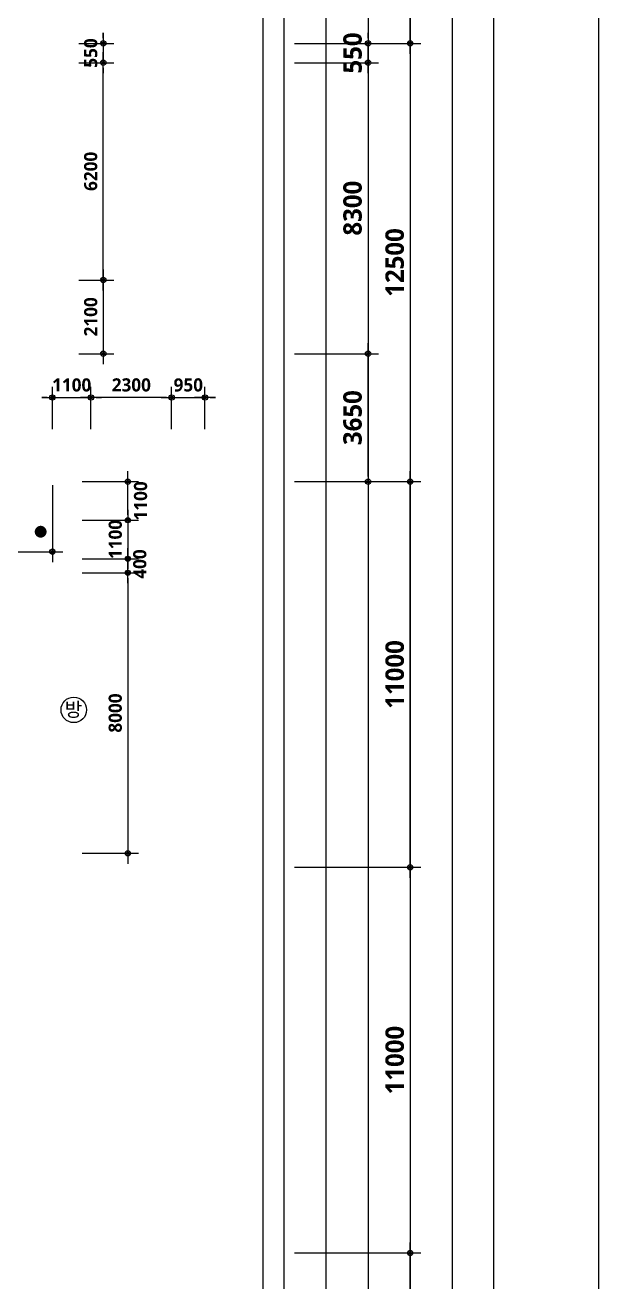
# Model space of a CAD drawing. Header units: millimetres. Extents: x -63924 to 190228206, y 0 to 456875599.
# Drawn here: x 72743 to 89100, y 49025 to 84871 of the extents above; entities that cross this region are included whole.
import ezdxf
from ezdxf.enums import TextEntityAlignment as Align

# ---------------------------------------------------------------- set-up
doc = ezdxf.new("R2010")
doc.units = ezdxf.units.MM
doc.header["$LTSCALE"] = 150
doc.header["$MEASUREMENT"] = 0
doc.header["$PDSIZE"] = -10
doc.layers.get('0').update_dxf_attribs({"linetype": 'CONTINUOUS'})
doc.layers.get('Defpoints').update_dxf_attribs({"color": 153, "linetype": 'CONTINUOUS'})
for name, color, linetype in [('A-ANNO-DIM', 4, 'CONTINUOUS'), ('A-ANNO-SYMB', 7, 'CONTINUOUS'), ('A-ANNO-TITL', 7, 'CONTINUOUS'), ('A-FLOR-MARK-ARCH', 1, 'CONTINUOUS'), ('A-ST-AXIS-DIM', 7, 'CONTINUOUS')]:
    doc.layers.add(name, color=color, linetype=linetype)
for name, color, linetype, plot in [('Defpoint', 161, 'CONTINUOUS', False), ('G(그리드1)', 185, 'CONTINUOUS', False), ('G(그리드2)', 235, 'CONTINUOUS', False)]:
    doc.layers.add(name, color=color, linetype=linetype, plot=plot)
doc.styles.add('2020음성 1차', font='')
doc.styles.add('SH_대대리576', font='')
doc.styles.get('2020음성 1차').set_extended_font_data('NanumGothic', bold=True)
doc.styles.get('SH_대대리576').set_extended_font_data('NanumGothic', bold=True)
doc.dimstyles.new('SHP 300', dxfattribs={"dimscale": 150, "dimtxt": 3.5, "dimasz": 1, "dimexe": 2, "dimexo": 2, "dimgap": 1, "dimtad": 1, "dimdec": 0, "dimzin": 0, "dimdsep": 46, "dimtxsty": 'SH_대대리576', "dimblk": 'DIMDOT', "dimcen": 0.09, "dimclrt": 3, "dimadec": 0, "dimazin": 1, "dimtfac": 1, "dimtdec": 0, "dimtix": 1, "dimtmove": 2, "dimatfit": 0, "dimldrblk": 'DIMDOT', "dimfxl": 1, "dimtolj": 1, "dimtzin": 0, "dimarcsym": 0})
doc.dimstyles.new('SHP300내부', dxfattribs={"dimscale": 150, "dimtxt": 2.5, "dimasz": 1, "dimexe": 2, "dimexo": 2, "dimgap": 1, "dimtad": 1, "dimdec": 0, "dimzin": 0, "dimdsep": 46, "dimtxsty": 'SH_대대리576', "dimblk": 'DIMDOT', "dimcen": 0.09, "dimclrd": 256, "dimclre": 256, "dimclrt": 3, "dimadec": 0, "dimazin": 1, "dimtfac": 1, "dimtdec": 0, "dimtix": 1, "dimtmove": 2, "dimatfit": 0, "dimldrblk": 'DIMDOT', "dimfxl": 1, "dimtolj": 1, "dimtzin": 0, "dimlwd": -1, "dimlwe": -1, "dimarcsym": 0})

# ---------------------------------------------------------------- blocks, each defined once
blk = doc.blocks.new('DIMDOT')
at = {"color": 0}
blk.add_line((-2, 0), (2, 0), dxfattribs=at)
for radius in [0.5, 0.25]:
    blk.add_circle((0, 0), radius, dxfattribs=at)
blk = doc.blocks.new('*D166')
at = {"layer": 'A-ANNO-DIM', "transparency": 16777216}
for p, q in [((73370, 74250), (73220, 74250)), ((73520, 73350), (73520, 74550)), ((73520, 74250), (74620, 74250)), ((74620, 73350), (74620, 74550)), ((74770, 74250), (74920, 74250))]:
    blk.add_line(p, q, dxfattribs=at)
at = {"layer": 'Defpoints', "color": 0, "transparency": 16777216}
for p in [(74620, 74250), (73520, 73050), (74620, 73050)]:
    blk.add_point(p, dxfattribs=at)
at = {"layer": 'A-ANNO-DIM', "linetype": 'ByBlock', "transparency": 16777216, "xscale": 150, "yscale": 150, "zscale": 150}
blk.add_blockref('DIMDOT', (73520, 74250), dxfattribs=at)
at = {"layer": 'A-ANNO-DIM', "linetype": 'ByBlock', "transparency": 16777216, "xscale": 150, "yscale": 150, "zscale": 150, "rotation": 180}
blk.add_blockref('DIMDOT', (74620, 74250), dxfattribs=at)
at = {"layer": 'A-ANNO-DIM', "color": 3, "transparency": 16777216, "insert": (74070, 74606), "char_height": 375, "attachment_point": 5, "style": 'SH_대대리576'}
blk.add_mtext('\\A1;1100', dxfattribs=at)
blk = doc.blocks.new('*D167')
at = {"layer": 'A-ANNO-DIM', "transparency": 16777216}
for p, q in [((74620, 73350), (74620, 74550)), ((76770, 74250), (74770, 74250)), ((76920, 73350), (76920, 74550))]:
    blk.add_line(p, q, dxfattribs=at)
at = {"layer": 'Defpoints', "color": 0, "transparency": 16777216}
for p in [(74620, 74250), (74620, 73050), (76920, 73050)]:
    blk.add_point(p, dxfattribs=at)
at = {"layer": 'A-ANNO-DIM', "linetype": 'ByBlock', "transparency": 16777216, "xscale": 150, "yscale": 150, "zscale": 150, "rotation": 180}
blk.add_blockref('DIMDOT', (74620, 74250), dxfattribs=at)
at = {"layer": 'A-ANNO-DIM', "linetype": 'ByBlock', "transparency": 16777216, "xscale": 150, "yscale": 150, "zscale": 150}
blk.add_blockref('DIMDOT', (76920, 74250), dxfattribs=at)
at = {"layer": 'A-ANNO-DIM', "color": 3, "transparency": 16777216, "insert": (75770, 74607), "char_height": 375, "attachment_point": 5, "style": 'SH_대대리576'}
blk.add_mtext('\\A1;2300', dxfattribs=at)
blk = doc.blocks.new('*D168')
at = {"layer": 'A-ANNO-DIM', "transparency": 16777216}
for p, q in [((76770, 74250), (76620, 74250)), ((76920, 73350), (76920, 74550)), ((76920, 74250), (77870, 74250)), ((77870, 73350), (77870, 74550)), ((78020, 74250), (78170, 74250))]:
    blk.add_line(p, q, dxfattribs=at)
at = {"layer": 'Defpoints', "color": 0, "transparency": 16777216}
for p in [(77870, 74250), (76920, 73050), (77870, 73050)]:
    blk.add_point(p, dxfattribs=at)
at = {"layer": 'A-ANNO-DIM', "linetype": 'ByBlock', "transparency": 16777216, "xscale": 150, "yscale": 150, "zscale": 150}
blk.add_blockref('DIMDOT', (76920, 74250), dxfattribs=at)
at = {"layer": 'A-ANNO-DIM', "linetype": 'ByBlock', "transparency": 16777216, "xscale": 150, "yscale": 150, "zscale": 150, "rotation": 180}
blk.add_blockref('DIMDOT', (77870, 74250), dxfattribs=at)
at = {"layer": 'A-ANNO-DIM', "color": 3, "transparency": 16777216, "insert": (77395, 74607), "char_height": 375, "attachment_point": 5, "style": 'SH_대대리576'}
blk.add_mtext('\\A1;950', dxfattribs=at)
blk = doc.blocks.new('*D377')
at = {"layer": 'A-ST-AXIS-DIM', "color": 0, "lineweight": -2, "transparency": 16777216}
for p, q in [((80420, 49850), (84020, 49850)), ((83720, 39000), (83720, 49700)), ((80420, 38850), (84020, 38850))]:
    blk.add_line(p, q, dxfattribs=at)
at = {"layer": 'Defpoints', "color": 0, "transparency": 16777216}
for p in [(80120, 49850), (83720, 49850), (80120, 38850)]:
    blk.add_point(p, dxfattribs=at)
at = {"layer": 'A-ST-AXIS-DIM', "color": 0, "linetype": 'ByBlock', "lineweight": -2, "transparency": 16777216, "xscale": 150, "yscale": 150, "zscale": 150}
for p, rotation in [((83720, 49850), 90), ((83720, 38850), 270)]:
    blk.add_blockref('DIMDOT', p, dxfattribs=dict(at, rotation=rotation))
at = {"layer": 'A-ST-AXIS-DIM', "color": 3, "transparency": 16777216, "insert": (83282, 44350), "char_height": 525, "attachment_point": 5, "rotation": 90, "style": 'SH_대대리576'}
blk.add_mtext('\\A1;11000', dxfattribs=at)
blk = doc.blocks.new('*D378')
at = {"layer": 'A-ST-AXIS-DIM', "color": 0, "lineweight": -2, "transparency": 16777216}
for p, q in [((80420, 60850), (84020, 60850)), ((83720, 60700), (83720, 50000)), ((80420, 49850), (84020, 49850))]:
    blk.add_line(p, q, dxfattribs=at)
at = {"layer": 'Defpoints', "color": 0, "transparency": 16777216}
for p in [(80120, 60850), (80120, 49850), (83720, 49850)]:
    blk.add_point(p, dxfattribs=at)
at = {"layer": 'A-ST-AXIS-DIM', "color": 0, "linetype": 'ByBlock', "lineweight": -2, "transparency": 16777216, "xscale": 150, "yscale": 150, "zscale": 150}
for p, rotation in [((83720, 60850), 90), ((83720, 49850), 270)]:
    blk.add_blockref('DIMDOT', p, dxfattribs=dict(at, rotation=rotation))
at = {"layer": 'A-ST-AXIS-DIM', "color": 3, "transparency": 16777216, "insert": (83282, 55350), "char_height": 525, "attachment_point": 5, "rotation": 90, "style": 'SH_대대리576'}
blk.add_mtext('\\A1;11000', dxfattribs=at)
blk = doc.blocks.new('*D379')
at = {"layer": 'A-ST-AXIS-DIM', "color": 0, "lineweight": -2, "transparency": 16777216}
for p, q in [((80420, 71850), (84020, 71850)), ((83720, 61000), (83720, 71700)), ((80420, 60850), (84020, 60850))]:
    blk.add_line(p, q, dxfattribs=at)
at = {"layer": 'Defpoints', "color": 0, "transparency": 16777216}
for p in [(80120, 71850), (83720, 71850), (80120, 60850)]:
    blk.add_point(p, dxfattribs=at)
at = {"layer": 'A-ST-AXIS-DIM', "color": 0, "linetype": 'ByBlock', "lineweight": -2, "transparency": 16777216, "xscale": 150, "yscale": 150, "zscale": 150}
for p, rotation in [((83720, 71850), 90), ((83720, 60850), 270)]:
    blk.add_blockref('DIMDOT', p, dxfattribs=dict(at, rotation=rotation))
at = {"layer": 'A-ST-AXIS-DIM', "color": 3, "transparency": 16777216, "insert": (83282, 66350), "char_height": 525, "attachment_point": 5, "rotation": 90, "style": 'SH_대대리576'}
blk.add_mtext('\\A1;11000', dxfattribs=at)
blk = doc.blocks.new('*D380')
at = {"layer": 'A-ST-AXIS-DIM', "color": 0, "lineweight": -2, "transparency": 16777216}
for p, q in [((80420, 84350), (84020, 84350)), ((83720, 84200), (83720, 72000)), ((80420, 71850), (84020, 71850))]:
    blk.add_line(p, q, dxfattribs=at)
at = {"layer": 'Defpoints', "color": 0, "transparency": 16777216}
for p in [(80120, 84350), (80120, 71850), (83720, 71850)]:
    blk.add_point(p, dxfattribs=at)
at = {"layer": 'A-ST-AXIS-DIM', "color": 0, "linetype": 'ByBlock', "lineweight": -2, "transparency": 16777216, "xscale": 150, "yscale": 150, "zscale": 150}
for p, rotation in [((83720, 84350), 90), ((83720, 71850), 270)]:
    blk.add_blockref('DIMDOT', p, dxfattribs=dict(at, rotation=rotation))
at = {"layer": 'A-ST-AXIS-DIM', "color": 3, "transparency": 16777216, "insert": (83281, 78100), "char_height": 525, "attachment_point": 5, "rotation": 90, "style": 'SH_대대리576'}
blk.add_mtext('\\A1;12500', dxfattribs=at)
blk = doc.blocks.new('*D381')
at = {"layer": 'A-ST-AXIS-DIM', "color": 0, "lineweight": -2, "transparency": 16777216}
for p, q in [((80420, 99650), (84020, 99650)), ((83720, 84500), (83720, 99500)), ((80420, 84350), (84020, 84350))]:
    blk.add_line(p, q, dxfattribs=at)
at = {"layer": 'Defpoints', "color": 0, "transparency": 16777216}
for p in [(80120, 99650), (83720, 99650), (80120, 84350)]:
    blk.add_point(p, dxfattribs=at)
at = {"layer": 'A-ST-AXIS-DIM', "color": 0, "linetype": 'ByBlock', "lineweight": -2, "transparency": 16777216, "xscale": 150, "yscale": 150, "zscale": 150}
for p, rotation in [((83720, 99650), 90), ((83720, 84350), 270)]:
    blk.add_blockref('DIMDOT', p, dxfattribs=dict(at, rotation=rotation))
at = {"layer": 'A-ST-AXIS-DIM', "color": 3, "transparency": 16777216, "insert": (83280, 92000), "char_height": 525, "attachment_point": 5, "rotation": 90, "style": 'SH_대대리576'}
blk.add_mtext('\\A1;15300', dxfattribs=at)
blk = doc.blocks.new('*D400')
at = {"layer": 'A-ST-AXIS-DIM', "color": 0, "lineweight": -2, "transparency": 16777216}
for p, q in [((80420, 83800), (82820, 83800)), ((82520, 83650), (82520, 75650)), ((80420, 75500), (82820, 75500))]:
    blk.add_line(p, q, dxfattribs=at)
at = {"layer": 'Defpoints', "color": 0, "transparency": 16777216}
for p in [(80120, 83800), (80120, 75500), (82520, 75500)]:
    blk.add_point(p, dxfattribs=at)
at = {"layer": 'A-ST-AXIS-DIM', "color": 0, "linetype": 'ByBlock', "lineweight": -2, "transparency": 16777216, "xscale": 150, "yscale": 150, "zscale": 150}
for p, rotation in [((82520, 83800), 90), ((82520, 75500), 270)]:
    blk.add_blockref('DIMDOT', p, dxfattribs=dict(at, rotation=rotation))
at = {"layer": 'A-ST-AXIS-DIM', "color": 3, "transparency": 16777216, "insert": (82080, 79650), "char_height": 525, "attachment_point": 5, "rotation": 90, "style": 'SH_대대리576'}
blk.add_mtext('\\A1;8300', dxfattribs=at)
blk = doc.blocks.new('*D401')
at = {"layer": 'A-ST-AXIS-DIM', "color": 0, "lineweight": -2, "transparency": 16777216}
for p, q in [((80420, 75500), (82820, 75500)), ((82520, 72000), (82520, 75350)), ((80420, 71850), (82820, 71850))]:
    blk.add_line(p, q, dxfattribs=at)
at = {"layer": 'Defpoints', "color": 0, "transparency": 16777216}
for p in [(80120, 75500), (82520, 75500), (80120, 71850)]:
    blk.add_point(p, dxfattribs=at)
at = {"layer": 'A-ST-AXIS-DIM', "color": 0, "linetype": 'ByBlock', "lineweight": -2, "transparency": 16777216, "xscale": 150, "yscale": 150, "zscale": 150}
for p, rotation in [((82520, 75500), 90), ((82520, 71850), 270)]:
    blk.add_blockref('DIMDOT', p, dxfattribs=dict(at, rotation=rotation))
at = {"layer": 'A-ST-AXIS-DIM', "color": 3, "transparency": 16777216, "insert": (82080, 73675), "char_height": 525, "attachment_point": 5, "rotation": 90, "style": 'SH_대대리576'}
blk.add_mtext('\\A1;3650', dxfattribs=at)
blk = doc.blocks.new('*D402')
at = {"layer": 'A-ST-AXIS-DIM', "color": 0, "lineweight": -2, "transparency": 16777216}
for p, q in [((82520, 84500), (82520, 84650)), ((80420, 84350), (82820, 84350)), ((82520, 83800), (82520, 84350)), ((80420, 83800), (82820, 83800)), ((82520, 83650), (82520, 83500))]:
    blk.add_line(p, q, dxfattribs=at)
at = {"layer": 'Defpoints', "color": 0, "transparency": 16777216}
for p in [(80120, 84350), (82520, 84350), (80120, 83800)]:
    blk.add_point(p, dxfattribs=at)
at = {"layer": 'A-ST-AXIS-DIM', "color": 0, "linetype": 'ByBlock', "lineweight": -2, "transparency": 16777216, "xscale": 150, "yscale": 150, "zscale": 150}
for p, rotation in [((82520, 84350), 270), ((82520, 83800), 90)]:
    blk.add_blockref('DIMDOT', p, dxfattribs=dict(at, rotation=rotation))
at = {"layer": 'A-ST-AXIS-DIM', "color": 3, "transparency": 16777216, "insert": (82081, 84075), "char_height": 525, "attachment_point": 5, "rotation": 90, "style": 'SH_대대리576'}
blk.add_mtext('\\A1;550', dxfattribs=at)
blk = doc.blocks.new('*D439')
at = {"layer": 'A-ANNO-DIM', "transparency": 16777216}
for p, q in [((69770, 71750), (69770, 69550)), ((73520, 71750), (73520, 69550)), ((69920, 69850), (73370, 69850))]:
    blk.add_line(p, q, dxfattribs=at)
at = {"layer": 'Defpoints', "color": 0, "transparency": 16777216}
for p in [(69770, 72050), (73520, 72050), (73520, 69850)]:
    blk.add_point(p, dxfattribs=at)
at = {"layer": 'A-ANNO-DIM', "linetype": 'ByBlock', "transparency": 16777216, "xscale": 150, "yscale": 150, "zscale": 150, "rotation": 180}
blk.add_blockref('DIMDOT', (69770, 69850), dxfattribs=at)
at = {"layer": 'A-ANNO-DIM', "linetype": 'ByBlock', "transparency": 16777216, "xscale": 150, "yscale": 150, "zscale": 150}
blk.add_blockref('DIMDOT', (73520, 69850), dxfattribs=at)
at = {"layer": 'A-ANNO-DIM', "color": 3, "transparency": 16777216, "insert": (71645, 70207), "char_height": 375, "attachment_point": 5, "style": 'SH_대대리576'}
blk.add_mtext('\\A1;3750', dxfattribs=at)
blk = doc.blocks.new('방화스크린 TEXT100')
at = {"layer": 'A-ANNO-SYMB'}
blk.add_circle((0, 0), 243, dxfattribs=at)
at = {"layer": 'A-ANNO-TITL', "style": '2020음성 1차'}
blk.add_text('방', height=267, dxfattribs=at).set_placement((-7, 7), align=Align.MIDDLE_CENTER)
blk = doc.blocks.new('*D684')
at = {"layer": 'A-ANNO-DIM', "transparency": 16777216}
for p, q in [((74370, 71850), (75970, 71850)), ((75670, 70900), (75670, 71700)), ((74370, 70750), (75970, 70750))]:
    blk.add_line(p, q, dxfattribs=at)
at = {"layer": 'Defpoints', "color": 0, "transparency": 16777216}
for p in [(74070, 71850), (75670, 71850), (74070, 70750)]:
    blk.add_point(p, dxfattribs=at)
at = {"layer": 'A-ANNO-DIM', "linetype": 'ByBlock', "transparency": 16777216, "xscale": 150, "yscale": 150, "zscale": 150}
for p, rotation in [((75670, 71850), 90), ((75670, 70750), 270)]:
    blk.add_blockref('DIMDOT', p, dxfattribs=dict(at, rotation=rotation))
at = {"layer": 'A-ANNO-DIM', "color": 3, "transparency": 16777216, "insert": (76035, 71300), "char_height": 375, "attachment_point": 5, "rotation": 90, "style": 'SH_대대리576'}
blk.add_mtext('\\A1;1100', dxfattribs=at)
blk = doc.blocks.new('*D751')
at = {"layer": 'A-ANNO-DIM', "transparency": 16777216}
for p, q in [((74270, 77600), (75270, 77600)), ((74970, 77450), (74970, 75650)), ((74270, 75500), (75270, 75500))]:
    blk.add_line(p, q, dxfattribs=at)
at = {"layer": 'Defpoints', "color": 0, "transparency": 16777216}
for p in [(73970, 77600), (73970, 75500), (74970, 75500)]:
    blk.add_point(p, dxfattribs=at)
at = {"layer": 'A-ANNO-DIM', "linetype": 'ByBlock', "transparency": 16777216, "xscale": 150, "yscale": 150, "zscale": 150}
for p, rotation in [((74970, 77600), 90), ((74970, 75500), 270)]:
    blk.add_blockref('DIMDOT', p, dxfattribs=dict(at, rotation=rotation))
at = {"layer": 'A-ANNO-DIM', "color": 3, "transparency": 16777216, "insert": (74614, 76550), "char_height": 375, "attachment_point": 5, "rotation": 90, "style": 'SH_대대리576'}
blk.add_mtext('\\A1;2100', dxfattribs=at)
blk = doc.blocks.new('*D752')
at = {"layer": 'A-ANNO-DIM', "transparency": 16777216}
for p, q in [((74270, 83800), (75270, 83800)), ((74970, 77750), (74970, 83650)), ((74270, 77600), (75270, 77600))]:
    blk.add_line(p, q, dxfattribs=at)
at = {"layer": 'Defpoints', "color": 0, "transparency": 16777216}
for p in [(73970, 83800), (74970, 83800), (73970, 77600)]:
    blk.add_point(p, dxfattribs=at)
at = {"layer": 'A-ANNO-DIM', "linetype": 'ByBlock', "transparency": 16777216, "xscale": 150, "yscale": 150, "zscale": 150}
for p, rotation in [((74970, 83800), 90), ((74970, 77600), 270)]:
    blk.add_blockref('DIMDOT', p, dxfattribs=dict(at, rotation=rotation))
at = {"layer": 'A-ANNO-DIM', "color": 3, "transparency": 16777216, "insert": (74613, 80700), "char_height": 375, "attachment_point": 5, "rotation": 90, "style": 'SH_대대리576'}
blk.add_mtext('\\A1;6200', dxfattribs=at)
blk = doc.blocks.new('*D892')
at = {"layer": 'A-ANNO-DIM', "transparency": 16777216}
for p, q in [((74970, 84500), (74970, 84650)), ((74270, 84350), (75270, 84350)), ((74970, 84350), (74970, 83800)), ((74270, 83800), (75270, 83800)), ((74970, 83650), (74970, 83500))]:
    blk.add_line(p, q, dxfattribs=at)
at = {"layer": 'Defpoints', "color": 0, "transparency": 16777216}
for p in [(73970, 84350), (73970, 83800), (74970, 83800)]:
    blk.add_point(p, dxfattribs=at)
at = {"layer": 'A-ANNO-DIM', "linetype": 'ByBlock', "transparency": 16777216, "xscale": 150, "yscale": 150, "zscale": 150}
for p, rotation in [((74970, 84350), 270), ((74970, 83800), 90)]:
    blk.add_blockref('DIMDOT', p, dxfattribs=dict(at, rotation=rotation))
at = {"layer": 'A-ANNO-DIM', "color": 3, "transparency": 16777216, "insert": (74614, 84075), "char_height": 375, "attachment_point": 5, "rotation": 90, "style": 'SH_대대리576'}
blk.add_mtext('\\A1;550', dxfattribs=at)
blk = doc.blocks.new('*D899')
at = {"layer": 'A-ANNO-DIM', "transparency": 16777216}
for p, q in [((74970, 84500), (74970, 84650)), ((74270, 84350), (75270, 84350)), ((74970, 84350), (74970, 83800)), ((74270, 83800), (75270, 83800)), ((74970, 83650), (74970, 83500))]:
    blk.add_line(p, q, dxfattribs=at)
at = {"layer": 'Defpoints', "color": 0, "transparency": 16777216}
for p in [(73970, 84350), (73970, 83800), (74970, 83800)]:
    blk.add_point(p, dxfattribs=at)
at = {"layer": 'A-ANNO-DIM', "linetype": 'ByBlock', "transparency": 16777216, "xscale": 150, "yscale": 150, "zscale": 150}
for p, rotation in [((74970, 84350), 270), ((74970, 83800), 90)]:
    blk.add_blockref('DIMDOT', p, dxfattribs=dict(at, rotation=rotation))
at = {"layer": 'A-ANNO-DIM', "color": 3, "transparency": 16777216, "insert": (74614, 84075), "char_height": 375, "attachment_point": 5, "rotation": 90, "style": 'SH_대대리576'}
blk.add_mtext('\\A1;550', dxfattribs=at)
blk = doc.blocks.new('*D942')
at = {"layer": 'A-ANNO-DIM', "transparency": 16777216}
for p, q in [((75670, 70900), (75670, 71050)), ((74370, 70750), (75970, 70750)), ((75670, 70750), (75670, 69650)), ((74370, 69650), (75970, 69650)), ((75670, 69500), (75670, 69350))]:
    blk.add_line(p, q, dxfattribs=at)
at = {"layer": 'Defpoints', "color": 0, "transparency": 16777216}
for p in [(74070, 70750), (74070, 69650), (75670, 69650)]:
    blk.add_point(p, dxfattribs=at)
at = {"layer": 'A-ANNO-DIM', "linetype": 'ByBlock', "transparency": 16777216, "xscale": 150, "yscale": 150, "zscale": 150}
for p, rotation in [((75670, 70750), 270), ((75670, 69650), 90)]:
    blk.add_blockref('DIMDOT', p, dxfattribs=dict(at, rotation=rotation))
at = {"layer": 'A-ANNO-DIM', "color": 3, "transparency": 16777216, "insert": (75314, 70200), "char_height": 375, "attachment_point": 5, "rotation": 90, "style": 'SH_대대리576'}
blk.add_mtext('\\A1;1100', dxfattribs=at)
blk = doc.blocks.new('*D943')
at = {"layer": 'A-ANNO-DIM', "transparency": 16777216}
for p, q in [((75670, 69800), (75670, 69950)), ((74370, 69650), (75970, 69650)), ((75670, 69250), (75670, 69650)), ((74370, 69250), (75970, 69250)), ((75670, 69100), (75670, 68950))]:
    blk.add_line(p, q, dxfattribs=at)
at = {"layer": 'Defpoints', "color": 0, "transparency": 16777216}
for p in [(74070, 69650), (75670, 69650), (74070, 69250)]:
    blk.add_point(p, dxfattribs=at)
at = {"layer": 'A-ANNO-DIM', "linetype": 'ByBlock', "transparency": 16777216, "xscale": 150, "yscale": 150, "zscale": 150}
for p, rotation in [((75670, 69650), 270), ((75670, 69250), 90)]:
    blk.add_blockref('DIMDOT', p, dxfattribs=dict(at, rotation=rotation))
at = {"layer": 'A-ANNO-DIM', "color": 3, "transparency": 16777216, "insert": (76013, 69500), "char_height": 375, "attachment_point": 5, "rotation": 90, "style": 'SH_대대리576'}
blk.add_mtext('\\A1;400', dxfattribs=at)
blk = doc.blocks.new('*D944')
at = {"layer": 'A-ANNO-DIM', "transparency": 16777216}
for p, q in [((74370, 69250), (75970, 69250)), ((75670, 69100), (75670, 61400)), ((74370, 61250), (75970, 61250))]:
    blk.add_line(p, q, dxfattribs=at)
at = {"layer": 'Defpoints', "color": 0, "transparency": 16777216}
for p in [(74070, 69250), (74070, 61250), (75670, 61250)]:
    blk.add_point(p, dxfattribs=at)
at = {"layer": 'A-ANNO-DIM', "linetype": 'ByBlock', "transparency": 16777216, "xscale": 150, "yscale": 150, "zscale": 150}
for p, rotation in [((75670, 69250), 90), ((75670, 61250), 270)]:
    blk.add_blockref('DIMDOT', p, dxfattribs=dict(at, rotation=rotation))
at = {"layer": 'A-ANNO-DIM', "color": 3, "transparency": 16777216, "insert": (75313, 65250), "char_height": 375, "attachment_point": 5, "rotation": 90, "style": 'SH_대대리576'}
blk.add_mtext('\\A1;8000', dxfattribs=at)

msp = doc.modelspace()

# ---------------------------------------------------------------- linework, layer by layer
at = {"layer": 'A-FLOR-MARK-ARCH', "const_width": 168.8}
msp.add_lwpolyline([(73100.8, 70421.3, 1), (73269.6, 70421.3, 1)], format="xyb", close=True, dxfattribs=at)
at = {"layer": 'Defpoint'}
for points in [[(0, 0), (89100, 0), (89100, 126000), (0, 126000)], [(3000, 123000), (86100, 123000), (86100, 16500), (3000, 16500)], [(3000, 123000), (86100, 123000), (86100, 16500), (3000, 16500)]]:
    msp.add_lwpolyline(points, close=True, dxfattribs=at)
at = {"layer": 'G(그리드1)'}
for points in [[(6120, 119950), (84920, 119950), (84920, 18550), (6120, 18550)], [(7320, 118750), (83720, 118750), (83720, 20750), (7320, 20750)], [(8520, 117550), (82520, 117550), (82520, 21950), (8520, 21950)], [(9720, 116350), (81320, 116350), (81320, 23150), (9720, 23150)], [(10920, 115150), (80120, 115150), (80120, 24350), (10920, 24350)]]:
    msp.add_lwpolyline(points, close=True, dxfattribs=at)
at = {"layer": 'G(그리드2)'}
msp.add_lwpolyline([(11520, 114550), (79520, 114550), (79520, 24950), (11520, 24950)], close=True, dxfattribs=at)

# ---------------------------------------------------------------- block references
at = {"xscale": 1.5, "yscale": 1.5, "zscale": 1.5}
msp.add_blockref('방화스크린 TEXT100', (74130, 65340), dxfattribs=at)

# ---------------------------------------------------------------- dimensions: what is measured, and where the dimension line sits
at = {"layer": 'A-ANNO-DIM'}
for base, p1, p2, angle, picture, middle in [((74970, 83800), (73970, 84350), (73970, 83800), 90, '*D892', (74613.9, 84075)), ((74970, 83800), (73970, 84350), (73970, 83800), 90, '*D899', (74613.9, 84075)), ((74970, 83800), (73970, 77600), (73970, 83800), 270, '*D752', (74613.1, 80700)), ((74970, 75500), (73970, 77600), (73970, 75500), 90, '*D751', (74613.9, 76550)), ((74620, 74250), (73520, 73050), (74620, 73050), 180, '*D166', (74070, 74605.6)), ((74620, 74250), (76920, 73050), (74620, 73050), 0, '*D167', (75770, 74606.9)), ((77870, 74250), (76920, 73050), (77870, 73050), 180, '*D168', (77395, 74606.9)), ((73520, 69850), (69770, 72050), (73520, 72050), 180, '*D439', (71645, 70206.9)), ((75670, 69650), (74070, 70750), (74070, 69650), 90, '*D942', (75314.4, 70200)), ((75670, 61250), (74070, 69250), (74070, 61250), 90, '*D944', (75313.1, 65250))]:
    dim = msp.add_linear_dim(base=base, p1=p1, p2=p2, angle=angle, dimstyle='SHP300내부', dxfattribs=at)
    dim.commit()
    dim.dimension.update_dxf_attribs({"geometry": picture, "text_midpoint": middle})
for base, p1, p2, picture, middle in [((75670, 71850), (74070, 70750), (74070, 71850), '*D684', (76035, 71300)), ((75670, 69650), (74070, 69250), (74070, 69650), '*D943', (76013.1, 69500))]:
    dim = msp.add_linear_dim(base=base, p1=p1, p2=p2, angle=270, dimstyle='SHP300내부', dxfattribs=at)
    dim.commit()
    dim.dimension.update_dxf_attribs({"geometry": picture, "text_midpoint": middle, "dimtype": 160})
at = {"layer": 'A-ST-AXIS-DIM'}
for base, p1, p2, angle, picture, middle in [((83720, 99650), (80120, 84350), (80120, 99650), 270, '*D381', (83280.3, 92000)), ((82520, 84350), (80120, 83800), (80120, 84350), 270, '*D402', (82081.4, 84075)), ((83720, 71850), (80120, 84350), (80120, 71850), 90, '*D380', (83280.7, 78100)), ((82520, 75500), (80120, 83800), (80120, 75500), 90, '*D400', (82080.3, 79650)), ((82520, 75500), (80120, 71850), (80120, 75500), 270, '*D401', (82080.3, 73675)), ((83720, 71850), (80120, 60850), (80120, 71850), 270, '*D379', (83282.1, 66350)), ((83720, 49850), (80120, 60850), (80120, 49850), 90, '*D378', (83282.1, 55350)), ((83720, 49850), (80120, 38850), (80120, 49850), 270, '*D377', (83282.1, 44350))]:
    dim = msp.add_linear_dim(base=base, p1=p1, p2=p2, angle=angle, dimstyle='SHP 300', override={"dimtxsty": 'SH_대대리576', "dimldrblk": 'DIMDOT'}, dxfattribs=at)
    dim.commit()
    dim.dimension.update_dxf_attribs({"geometry": picture, "text_midpoint": middle})

doc.saveas('drawing.dxf')
